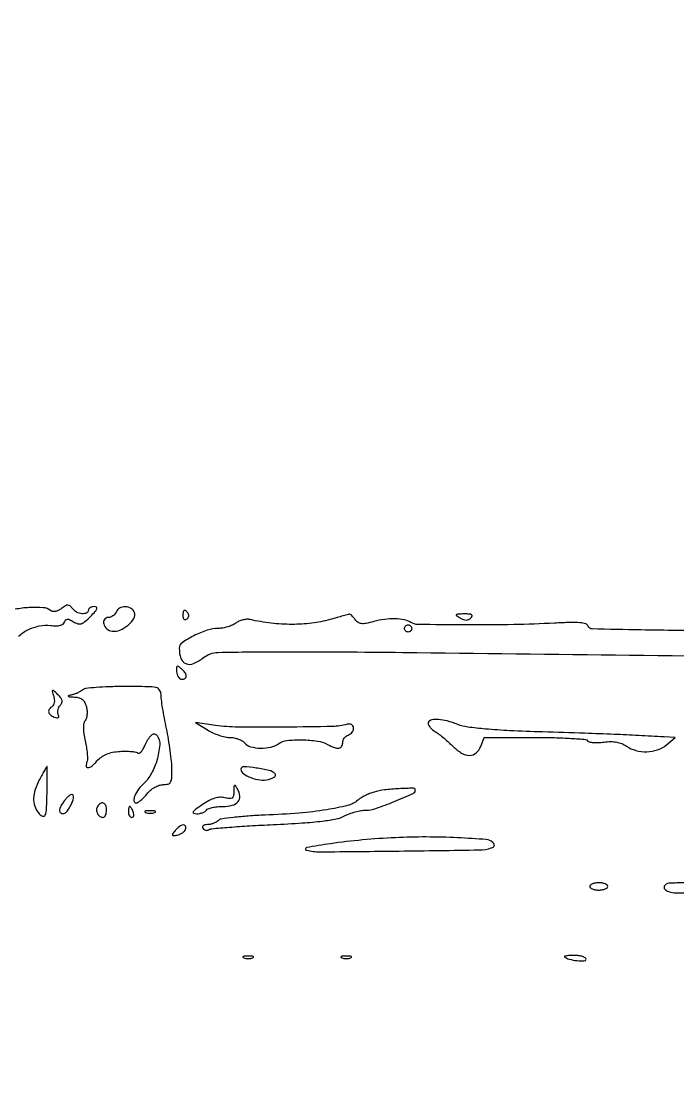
# Model space of a CAD drawing. Extents: x 0 to 2558, y 0 to 3412.
# Drawn here: x 1859.5 to 2040.3, y 2418.4 to 2708.1 of the extents above; entities that cross this region are included whole.
import ezdxf

# ---------------------------------------------------------------- set-up
doc = ezdxf.new("R2010")
doc.units = 0

msp = doc.modelspace()

# ---------------------------------------------------------------- linework, layer by layer
for points in [[(1286.775, 2242.902503, 0.000001), (1177.44536, 2242.627485, 0.134519)], [(1176.555032, 2242.380365, -0.000002), (1098.265318, 2241.934774, -0.000173)], [(1923.086218, 2244.376059, -0.000011), (1814.032813, 2244.041497, -0.000207)], [(2050.138618, 2540.369033, -0.003848), (2030.126312, 2540.569565, -0.001649), (2016.679108, 2540.852176, -0.303888), (2015.592953, 2541.618364, 0.234087), (2014.922069, 2542.236494, 0.048892), (2013.303915, 2542.542489, 0.028868), (2010.661858, 2542.625658, 0.007), (2006.29531, 2542.449807, -0.009196), (1995.124747, 2542.049077, -0.005609), (1981.924564, 2541.966583, -0.001691), (1968.723903, 2542.07682, -0.136295), (1966.763457, 2542.646192, 0.089341), (1964.94125, 2543.364231, 0.04376), (1962.4525, 2543.638329, 0.038984), (1959.574313, 2543.477844, 0.031973), (1956.553465, 2542.873177, -0.016392), (1954.404857, 2542.373049, -0.075215), (1953.12994, 2542.314659, -0.124681), (1952.22995, 2542.645694, -0.084924), (1951.443223, 2543.408535, 0.017417), (1950.96906, 2544.011724, 0.025303), (1950.506863, 2544.506241, 0.023124), (1950.103634, 2544.861567, 0.229298), (1949.889757, 2544.910583, 0.010127), (1949.603553, 2544.838791, 0.000199), (1948.145741, 2544.440943, 0.000476), (1946.444262, 2543.974127, 0.000319), (1944.5, 2543.437374, -0.037006), (1939.475686, 2542.439686, -0.030416), (1934.015627, 2542.104945, -0.029083), (1928.297356, 2542.435439, -0.026865), (1922.5, 2543.428194, 0.07378), (1921.592576, 2543.49731, 0.043556), (1920.517293, 2543.325623, 0.04253), (1919.449149, 2542.959283, 0.05587), (1918.55887, 2542.441199, -0.055756), (1917.609762, 2541.888592, -0.030907), (1916.351139, 2541.423352, -0.030433), (1915.001866, 2541.105402, -0.04267), (1913.769032, 2541, 0.08018), (1910.732084, 2540.509846, 0.036921), (1907.022785, 2538.968428, 0.032484), (1903.796399, 2537.066761, 0.248232), (1903, 2535.561464, 0.081463), (1903.463567, 2532.735082, 0.221589), (1904.828903, 2531.302201, 0.197114), (1906.944426, 2531.335704, 0.065454), (1909.664243, 2532.950533, -0.162733), (1913.73043, 2534.406662, -0.005337), (1931.233264, 2534.591596, -0.002854), (1964.494543, 2534.398138, -0.000107), (2089.5, 2532.930932, 0.000241)], [(1858.77624, 2538.835113, -0.071039), (1861.304851, 2540.582348, -0.066008), (1864.46378, 2541.667846, -0.079009), (1867.603437, 2541.798131, 0.029435), (1869.06253, 2541.714337, 0.05894), (1870.207608, 2541.851514, 0.082468), (1871.012192, 2542.193145, 0.160941), (1871.448655, 2542.726792, -0.084431), (1871.800608, 2543.320829, -0.210215), (1872.245007, 2543.537183, -0.125808), (1872.878334, 2543.401117, -0.024084), (1873.913174, 2542.822151, 0.065059), (1875.066671, 2542.295488, 0.152527), (1876.004205, 2542.29956, 0.100449), (1877.021235, 2542.864831, 0.019473), (1878.572232, 2544.299504, 0.011901), (1879.880161, 2545.671226, 0.090856), (1880.349063, 2546.424849, 0.355531), (1880.221721, 2546.825389, 0.145971), (1879.636364, 2547, 0.059205), (1879.010556, 2546.925637, 0.078159), (1878.480682, 2546.70625, 0.096605), (1878.125772, 2546.381429, 0.160616), (1878, 2546, -0.295102), (1877.507291, 2545.237889, -0.132261), (1876.277181, 2545.039412, -0.09366), (1874.756889, 2545.492759, -0.110962), (1873.610243, 2546.453866, 0.047775), (1872.931088, 2547.186323, 0.182504), (1872.359733, 2547.405718, 0.139059), (1871.68764, 2547.219168, 0.023977), (1870.582045, 2546.470811, -0.047096), (1869.734166, 2545.952299, -0.066752), (1868.896192, 2545.673269, -0.081391), (1868.153487, 2545.654173, -0.135343), (1867.582045, 2545.899671, 0.151337), (1865.538674, 2546.702644, 0.032617), (1861.692557, 2546.73657, 0.033257), (1857.852207, 2546.262277, 0.134003)], [(2042.019885, 2470.977425, 0.018529), (2037.835131, 2470.849822, 0.241985), (2036.544496, 2470.071996, 0.185006), (2036.4689, 2469.673987, 0.126118), (2036.662636, 2469.250536, 0.090367), (2037.112577, 2468.863365, 0.055802), (2037.752067, 2468.578691, 0.075443), (2039.800047, 2468.255053, 0.00006), (2092.051201, 2467.940914, 0.000238)]]:
    msp.add_lwpolyline(points, format="xyb")
for points in [[(1885.638374, 2545.5, -0.0846), (1885.298375, 2544.926579, -0.066142), (1884.76047, 2544.440625, -0.066164), (1884.114538, 2544.112128, -0.084787), (1883.458061, 2544, 0.245008), (1882.405727, 2543.451408, 0.224472), (1882.200031, 2542.239095, 0.147697), (1883.054718, 2540.896304, 0.147501), (1884.510216, 2540.250148, 0.130627), (1886.672906, 2540.543612, 0.074541), (1888.944686, 2541.916091, 0.081465), (1890.53482, 2543.743949, 0.23409), (1890.687476, 2545.372041, 0.169302), (1889.731886, 2546.50235, 0.127739), (1888.157259, 2546.954185, 0.130611), (1886.588026, 2546.579446, 0.179446)], [(1904, 2544.440983, 0.067432), (1904.074611, 2543.890269, 0.140899), (1904.298542, 2543.524436, 0.190788), (1904.63036, 2543.397824, 0.136093), (1905.016312, 2543.510081, 0.090427), (1905.360589, 2543.820631, 0.095498), (1905.565079, 2544.22714, 0.099685), (1905.598899, 2544.665803, 0.108373), (1905.457295, 2545.069098, 0.050477), (1904.86686, 2545.838655, 0.315493), (1904.407182, 2545.933879, 0.25701), (1904.085158, 2545.519563, 0.039415)], [(1980.346375, 2543.865967, 0.04153), (1981.263915, 2543.430066, 0.092968), (1982.020993, 2543.296134, 0.112876), (1982.680266, 2543.454056, 0.081552), (1983.296375, 2543.896375, 0.113627), (1983.610071, 2544.397715, 0.358555), (1983.481747, 2544.743112, 0.117828), (1982.836765, 2544.936951, 0.016922), (1981.45, 2544.969591, 0.006175), (1979.711408, 2544.930193, 0.18983), (1979.321412, 2544.760595, 0.471567), (1979.347199, 2544.492498, 0.016776)], [(1967, 2541, -0.099038), (1966.923658, 2540.618362, -0.097945), (1966.70625, 2540.29375, -0.097945), (1966.381638, 2540.076342, -0.099038), (1966, 2540, -0.099038), (1965.618362, 2540.076342, -0.097945), (1965.29375, 2540.29375, -0.097945), (1965.076342, 2540.618362, -0.099038), (1965, 2541, -0.099038), (1965.076342, 2541.381638, -0.097945), (1965.29375, 2541.70625, -0.097945), (1965.618362, 2541.923658, -0.099038), (1966, 2542, -0.099038), (1966.381638, 2541.923658, -0.097945), (1966.70625, 2541.70625, -0.097945), (1966.923658, 2541.381638, -0.099038)], [(1902.269259, 2529.075591, 0.059282), (1902.42488, 2528.281879, 0.074048), (1902.757795, 2527.609705, 0.089029), (1903.209523, 2527.157871, 0.153162), (1903.712804, 2527, 0.144006), (1904.612879, 2527.264721, 0.269129), (1904.947832, 2527.919402, 0.152699), (1904.588617, 2528.885586, 0.054821), (1903.556455, 2529.953147, 0.02764), (1902.78645, 2530.523412, 0.304022), (1902.42116, 2530.520456, 0.246497), (1902.231433, 2530.16395, 0.020225)], [(1868.433354, 2522.334157, -0.049158), (1868.604115, 2521.457969, -0.058349), (1868.585305, 2520.615598, -0.068254), (1868.391719, 2519.929973, -0.152603), (1868.040677, 2519.52514, 0.098208), (1867.2426, 2518.782604, 0.207408), (1867.064396, 2517.97288, 0.180523), (1867.534539, 2517.20535, 0.074537), (1868.611341, 2516.595648, 0.038527), (1869.321088, 2516.384321, 0.211384), (1869.70338, 2516.463513, 0.276102), (1869.838894, 2516.774352, 0.059757), (1869.689486, 2517.366804, -0.087248), (1869.569631, 2517.982197, -0.062732), (1869.644559, 2518.679772, -0.061653), (1869.893362, 2519.350004, -0.07685), (1870.285288, 2519.885288, 0.09674), (1870.709957, 2520.5161, 0.159826), (1870.762499, 2521.150216, 0.110043), (1870.415437, 2521.862307, 0.033217), (1869.59982, 2522.757143, 0.004152), (1868.398777, 2523.891762, 0.281214), (1868.134756, 2523.94539, 0.390919), (1868.029647, 2523.742314, 0.005756)], [(1876.45, 2524.097065, -0.05674), (1875.945955, 2523.716549, -0.02366), (1875.191562, 2523.318054, -0.023041), (1874.335389, 2522.963524, -0.027624), (1873.5, 2522.713066, 0.009224), (1872.491291, 2522.450665, 0.585644), (1872.456453, 2522.307228, 0.173976), (1872.730684, 2522.189678, 0.004143), (1874.141592, 2522.116001, -0.053891), (1875.430256, 2521.919177, -0.107823), (1876.342616, 2521.451061, -0.10697), (1876.981568, 2520.64256, -0.052488), (1877.434651, 2519.404347, -0.042103), (1877.611029, 2518.323424, -0.041438), (1877.605261, 2517.222353, -0.044593), (1877.433011, 2516.260447, -0.107007), (1877.100623, 2515.621244, 0.126374), (1876.730954, 2514.838677, 0.047493), (1876.615107, 2513.622658, 0.036704), (1876.732148, 2512.028933, 0.018585), (1877.100251, 2510.04933, -0.014919), (1877.442658, 2508.280181, -0.01765), (1877.65682, 2506.590119, -0.016687), (1877.738668, 2505.165217, -0.097915), (1877.611588, 2504.430199, 0.08947), (1877.370589, 2503.163027, 0.426158), (1877.842228, 2502.701493, 0.168892), (1878.896899, 2503.105425, 0.034528), (1880.352855, 2504.51557, -0.054076), (1881.577577, 2505.612475, -0.057028), (1882.988257, 2506.398627, -0.051241), (1884.669084, 2506.904041, -0.032154), (1886.707402, 2507.161022, -0.016888), (1888.371674, 2507.206559, -0.022065), (1889.892118, 2507.129648, -0.020397), (1891.12505, 2506.961614, -0.153477), (1891.640721, 2506.692612, 0.33983), (1892.013961, 2506.64373, 0.082566), (1892.525994, 2507.066075, 0.051961), (1893.096582, 2507.878118, 0.02767), (1893.635045, 2508.983348, -0.089753), (1895.367148, 2511.644178, -0.467902), (1896.887522, 2511.551984, -0.181864), (1897.621993, 2508.950376, -0.048577), (1896.830958, 2504.645329, -0.031208), (1896.215347, 2502.911593, -0.024994), (1895.34699, 2501.13019, -0.025645), (1894.373396, 2499.559257, -0.056719), (1893.445449, 2498.5, 0.044934), (1891.818764, 2496.728913, 0.064037), (1890.749142, 2494.883176, 0.120247), (1890.537283, 2493.553227, 0.390576), (1891.137465, 2493, 0.142411), (1891.676877, 2493.156817, 0.03056), (1892.474128, 2493.734375, 0.029599), (1893.346938, 2494.542963, 0.024474), (1894.17866, 2495.5, -0.050023), (1895.128672, 2496.486657, -0.046801), (1896.276062, 2497.289995, -0.049436), (1897.47425, 2497.822917, -0.080098), (1898.57258, 2498, 0.060702), (1899.916791, 2498.163797, 0.205947), (1900.60543, 2498.685919, 0.116228), (1900.921908, 2499.768396, 0.014277), (1900.982636, 2502.25, 0.023365), (1900.875248, 2504.361856, 0.008757), (1900.534849, 2507.307703, 0.008654), (1900.051587, 2510.508225, 0.010391), (1899.482636, 2513.499626, -0.005898), (1898.915031, 2516.344465, -0.006551), (1898.435524, 2519.10416, -0.006106), (1898.08644, 2521.466295, -0.03364), (1898, 2522.749626, 0.150449), (1897.609881, 2524.016796, 0.191899), (1896.605746, 2524.695379, 0.050514), (1894.331284, 2524.956168, 0.003305), (1887.7, 2525, 0.008165), (1883.684641, 2524.934428, 0.011858), (1880.146563, 2524.734763, 0.007533), (1877.221251, 2524.45556, 0.16389)], [(1910.77417, 2513.06975, 0.033619), (1912.23687, 2512.277294, 0.025893), (1913.924734, 2511.607989, 0.026493), (1915.57467, 2511.146431, 0.055004), (1916.901725, 2511, -0.04672), (1918.085501, 2510.889146, -0.041053), (1919.282615, 2510.559375, -0.043227), (1920.318159, 2510.075319, -0.088835), (1921, 2509.5, 0.15479), (1922.653026, 2508.438294, 0.060597), (1925.367481, 2508.048177, 0.059121), (1928.233416, 2508.325339, 0.104593), (1930.390445, 2509.296233, -0.132808), (1932.644907, 2510.163663, -0.029948), (1936.786006, 2510.343302, -0.031613), (1941.026506, 2510.004491, -0.087337), (1943.862508, 2509.073584, 0.03192), (1945.714607, 2508.229594, 0.119047), (1946.975822, 2508.068834, 0.228793), (1947.711603, 2508.530173, 0.141154), (1948, 2509.531385, -0.088478), (1948.112085, 2510.159833, -0.06652), (1948.440625, 2510.782009, -0.065663), (1948.926585, 2511.303843, -0.081035), (1949.5, 2511.638374, 0.13543), (1950.640497, 2512.479803, 0.189534), (1951.000454, 2513.680262, 0.263338), (1950.422766, 2514.52777, 0.186382), (1949.25, 2514.632404, -0.064513), (1945.229332, 2514.021838, -0.003309), (1932.037212, 2513.82075, -0.004729), (1919.157899, 2513.83149, -0.03443), (1913, 2514.31975), (1907.5, 2515.139501)], [(1971.567603, 2515.109384, 0.238408), (1971.528633, 2514.654684, 0.066333), (1971.891628, 2514.013364, 0.051605), (1972.554433, 2513.30281, 0.034262), (1973.443612, 2512.628904, -0.018862), (1974.553218, 2511.840493, -0.009449), (1975.897393, 2510.765953, -0.009368), (1977.248039, 2509.600307, -0.013664), (1978.389571, 2508.51952, 0.061941), (1980.754473, 2506.677759, 0.134651), (1982.954376, 2506.06831, 0.178925), (1984.749354, 2506.726656, 0.126121), (1986, 2508.5), (1986.950498, 2511), (2000.916232, 2511, -0.006059), (2006.309679, 2510.934642, -0.009495), (2010.943799, 2510.73421, -0.00414), (2014.84558, 2510.458705, -0.239014), (2015.441174, 2510.095182, 0.203218), (2015.892776, 2509.775332, 0.032603), (2016.984672, 2509.610208, 0.031595), (2018.372101, 2509.580044, 0.022979), (2019.910365, 2509.714803, -0.030353), (2021.799204, 2509.85226, -0.046579), (2023.432997, 2509.719414, -0.052493), (2024.861305, 2509.310068, -0.056813), (2026.13268, 2508.619621, 0.088245), (2028.715604, 2507.419439, 0.072745), (2031.73807, 2507.07427, 0.073353), (2034.708232, 2507.608524, 0.092809), (2037.139216, 2508.966731), (2039.5, 2510.933461), (2036.5, 2511.118091, 0.002341), (2029.462527, 2511.518133, 0.002684), (2022.735262, 2511.832754, 0.002043), (2014.660489, 2512.133927, 0.000707), (2003, 2512.504645, -0.00423), (1993.997265, 2512.854391, -0.010079), (1987.318309, 2513.305561, -0.012038), (1982.433843, 2513.85335, -0.058), (1979.729764, 2514.548507, 0.02479), (1976.764868, 2515.524226, 0.049978), (1974.341505, 2515.936428, 0.070319), (1972.557358, 2515.80811, 0.204016)], [(1864.479793, 2499.33262, 0.044081), (1863.329589, 2496.656219, 0.072425), (1862.905572, 2494.23248, 0.085816), (1863.212894, 2492.092249, 0.093503), (1864.220019, 2490.25, 0.105662), (1865.347605, 2489.350229, 0.434219), (1866.076584, 2489.621588, 0.087297), (1866.471015, 2491.377314, 0.007478), (1866.618434, 2496.000579, 0.001888), (1866.653713, 2498.684512, 0.003149), (1866.66065, 2500.94392, 0.0004), (1866.652597, 2502.943514, 0.412801), (1866.595838, 2503, 0.267014), (1866.512644, 2502.952161, 0.00094), (1865.916075, 2501.922707, 0.004542), (1865.247149, 2500.738655, 0.002791)], [(1920, 2502.296788, 0.243678), (1920.651646, 2501.039082, 0.063164), (1922.730479, 2499.93411, 0.059056), (1925.30405, 2499.292246, 0.093357), (1927.567598, 2499.42761, 0.032866), (1928.604651, 2499.761651, 0.08385), (1929.278018, 2500.169535, 0.171399), (1929.522131, 2500.596521, 0.246286), (1929.394645, 2501.004169, 0.139473), (1927.759709, 2501.91349, 0.023426), (1924.200581, 2502.574297, 0.018963), (1920.667222, 2502.924572, 0.432162)], [(1918.030409, 2496.141592, -0.038327), (1917.918585, 2494.895632, -0.200433), (1917.559468, 2494.325051, -0.184897), (1916.880203, 2494.153226, -0.032011), (1915.552914, 2494.397363, 0.076214), (1914.227436, 2494.522019, 0.060199), (1912.808144, 2494.265777, 0.048591), (1911.228805, 2493.605521, 0.025793), (1909.413367, 2492.505772, 0.007711), (1907.481368, 2491.150703, 0.093289), (1906.860842, 2490.49479, 0.48526), (1906.983686, 2490.138393, 0.084021), (1907.801436, 2490, 0.043883), (1908.643147, 2490.074015, 0.044895), (1909.452358, 2490.29375, 0.049005), (1910.115109, 2490.616196, 0.117151), (1910.5, 2491, -0.168488), (1910.975973, 2491.38757, -0.032159), (1912.062722, 2491.70625, -0.031052), (1913.438796, 2491.926718, -0.0242), (1914.952028, 2492, 0.060909), (1917.589329, 2492.322468, 0.157956), (1919.195693, 2493.32212, 0.204017), (1919.67342, 2494.875824, 0.10642), (1919.032003, 2496.835942, 0.015234), (1918.476167, 2497.724967, 0.419189), (1918.231201, 2497.771495, 0.233929), (1918.069417, 2497.478856, 0.008135)], [(1871.742221, 2494.011905, 0.035482), (1870.585825, 2492.449514, 0.093982), (1870.07388, 2491.163353, 0.210772), (1870.258061, 2490.355137, 0.237118), (1870.964816, 2490, 0.22467), (1871.909907, 2490.447241, 0.044175), (1872.996887, 2492.041189, 0.045077), (1873.801964, 2493.843408, 0.164402), (1873.807075, 2495.078774, 0.31827), (1873.539236, 2495.275203, 0.123984), (1873.067439, 2495.164639, 0.065301), (1872.433832, 2494.724323, 0.031251)], [(1956.64255, 2495.971794, 0.024989), (1955.428219, 2495.540704, 0.018921), (1954.141977, 2494.952473, 0.019255), (1952.974091, 2494.306439, 0.041532), (1952.14255, 2493.704228, -0.117208), (1949.364481, 2492.270428, -0.021075), (1943.6182, 2491.099846, -0.019398), (1936.020148, 2490.183468, -0.010522), (1926.62613, 2489.617338, 0.008096), (1921.998633, 2489.360988, 0.011731), (1917.924096, 2488.972763, 0.007473), (1914.559112, 2488.521187, 0.160623), (1913.67613, 2488.07613, -0.069684), (1913.129319, 2487.663665, -0.038943), (1912.370027, 2487.316113, -0.037989), (1911.531703, 2487.079151, -0.049925), (1910.740983, 2487, 0.054739), (1910.073617, 2486.926719, 0.118413), (1909.612561, 2486.701458, 0.189237), (1909.427839, 2486.368528, 0.17322), (1909.510081, 2485.983688, 0.100491), (1909.828525, 2485.644513, 0.098275), (1910.256476, 2485.453051, 0.097596), (1910.727643, 2485.438824, 0.097604), (1911.168964, 2485.604426, -0.116957), (1911.999033, 2485.880163, -0.002015), (1916.787921, 2486.28257, -0.005), (1922.3943, 2486.674553, -0.003294), (1928.849866, 2487.018421, 0.004664), (1936.886424, 2487.4686, 0.013726), (1942.40023, 2487.9814, 0.018537), (1946.251906, 2488.592136, 0.073792), (1948.5, 2489.391523, -0.033186), (1949.86061, 2490.003402, -0.022812), (1951.471656, 2490.520618, -0.023065), (1953.075271, 2490.877382, -0.042692), (1954.403509, 2490.993839, 0.082764), (1957.146186, 2491.456942, 0.013553), (1962.203729, 2493.357892, 0.007407), (1967.360116, 2495.546777, 0.296925), (1968, 2496.529295, 0.419299), (1967.500737, 2497.01998, 0.007929), (1963.476792, 2496.886378, 0.016721), (1959.467925, 2496.554949, 0.043836)], [(1880.5, 2492, 0.144187), (1880.245197, 2491.069103, 0.115518), (1880.502676, 2490.057547, 0.118376), (1881.174754, 2489.283364, 0.156311), (1882.059017, 2489, 0.200667), (1882.418575, 2489.150357, 0.084925), (1882.723586, 2489.5875, 0.064972), (1882.93082, 2490.23444, 0.045091), (1883, 2491, 0.086441), (1882.77983, 2492.264012, 0.21455), (1882.141919, 2492.925046, 0.248207), (1881.303763, 2492.835804, 0.106542)], [(1889, 2490.5, 0.062722), (1889.07223, 2489.926468, 0.08088), (1889.284531, 2489.440625, 0.098158), (1889.599211, 2489.115494, 0.152681), (1889.968615, 2489, 0.184534), (1890.289193, 2489.122486, 0.147206), (1890.483616, 2489.440625, 0.100118), (1890.511135, 2489.925634, 0.055937), (1890.361626, 2490.5, 0.02136), (1890.112506, 2491.074558, 0.030395), (1889.839659, 2491.559375, 0.030693), (1889.579329, 2491.912889, 0.222225), (1889.393011, 2492, 0.289661), (1889.241071, 2491.903916, 0.046727), (1889.115447, 2491.559375, 0.039339), (1889.028469, 2491.074824, 0.024748)], [(1893.75, 2490.337719, 0.057986), (1894.320008, 2490.181385, 0.037979), (1895, 2490.12966, 0.037979), (1895.679992, 2490.181385, 0.057986), (1896.25, 2490.337719, 0.174857), (1896.459382, 2490.525001, 0.447206), (1896.398438, 2490.693942, 0.078554), (1895.89144, 2490.810911, 0.017491), (1895, 2490.842105, 0.017491), (1894.10856, 2490.810911, 0.078554), (1893.601562, 2490.693942, 0.447206), (1893.540618, 2490.525001, 0.174857)], [(1901.904277, 2485.384661, 0.012546), (1901.168979, 2484.452027, 0.269635), (1901.130014, 2484.117054, 0.332895), (1901.395182, 2483.966234, 0.016462), (1902.448966, 2484.134661, 0.05429), (1903.200973, 2484.367188, 0.050949), (1903.902719, 2484.759869, 0.054749), (1904.453828, 2485.244562, 0.105041), (1904.750467, 2485.75, 0.180186), (1904.71991, 2486.619413, 0.338837), (1904.144934, 2486.95301, 0.133711), (1903.060251, 2486.50269, 0.054734)], [(1962.5, 2483.408218, 0.011122), (1953.483435, 2482.780381, 0.011697), (1944.654352, 2481.759148, 0.012042), (1938.024233, 2480.67128, 0.799136), (1938, 2479.991923, 0.066596), (1941.720143, 2479.524362, 0.001006), (1963.583064, 2479.742542, 0.000903), (1985.591214, 2480.04622, 0.075195), (1988.917217, 2480.60248, 0.058663), (1989.499494, 2480.871649, 0.196087), (1989.743679, 2481.204221, 0.199639), (1989.683425, 2481.608296, 0.060894), (1989.294676, 2482.105324, 0.180311), (1987.545525, 2482.90458, 0.005809), (1979.674092, 2483.379045, 0.011592), (1970.993852, 2483.599598, 0.012374)], [(2016, 2470, 0.226478), (2016.182831, 2469.617064, 0.074992), (2016.734375, 2469.29375, 0.057076), (2017.542644, 2469.073116, 0.038131), (2018.5, 2469, 0.038131), (2019.457356, 2469.073116, 0.057076), (2020.265625, 2469.29375, 0.074992), (2020.817169, 2469.617064, 0.226478), (2021, 2470, 0.226478), (2020.817169, 2470.382936, 0.074992), (2020.265625, 2470.70625, 0.057076), (2019.457356, 2470.926884, 0.038131), (2018.5, 2471, 0.038131), (2017.542644, 2470.926884, 0.057076), (2016.734375, 2470.70625, 0.074992), (2016.182831, 2470.382936, 0.226478)], [(1920.75, 2450.337719, 0.057986), (1921.320008, 2450.181385, 0.037979), (1922, 2450.12966, 0.037979), (1922.679992, 2450.181385, 0.057986), (1923.25, 2450.337719, 0.174857), (1923.459382, 2450.525001, 0.447206), (1923.398438, 2450.693942, 0.078554), (1922.89144, 2450.810911, 0.017491), (1922, 2450.842105, 0.017491), (1921.10856, 2450.810911, 0.078554), (1920.601562, 2450.693942, 0.447206), (1920.540618, 2450.525001, 0.174857)], [(1947.75, 2450.337719, 0.057986), (1948.320008, 2450.181385, 0.037979), (1949, 2450.12966, 0.037979), (1949.679992, 2450.181385, 0.057986), (1950.25, 2450.337719, 0.174857), (1950.459382, 2450.525001, 0.447206), (1950.398438, 2450.693942, 0.078554), (1949.89144, 2450.810911, 0.017491), (1949, 2450.842105, 0.017491), (1948.10856, 2450.810911, 0.078554), (1947.601562, 2450.693942, 0.447206), (1947.540618, 2450.525001, 0.174857)], [(2009.083333, 2450.640676, 0.115641), (2010.347258, 2449.980451, 0.035032), (2012.489576, 2449.588222, 0.031647), (2014.517839, 2449.491254, 0.409681), (2015, 2449.980948, 0.260279), (2014.781173, 2450.372839, 0.060308), (2014.069792, 2450.700653, 0.047371), (2013.046504, 2450.925905, 0.030509), (2011.833333, 2451, 0.010668), (2010.646654, 2450.974679, 0.021818), (2009.719271, 2450.894449, 0.028872), (2009.116408, 2450.779971, 0.607811)]]:
    msp.add_lwpolyline(points, format="xyb", close=True)

doc.saveas('drawing.dxf')
